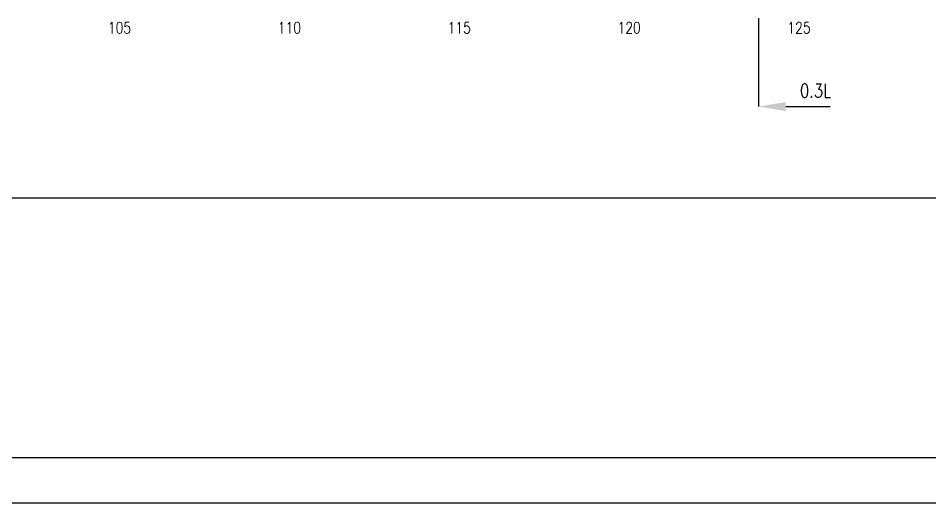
# Model space of a CAD drawing. Extents: x 415680 to 564480, y 322172 to 354547.
# Drawn here: x 490604 to 510728, y 322272 to 332965 of the extents above; entities that cross this region are included whole.
import ezdxf
from ezdxf.enums import TextEntityAlignment as Align

# ---------------------------------------------------------------- set-up
doc = ezdxf.new("R2010")
doc.units = 0
doc.header["$LTSCALE"] = 40
doc.header["$MEASUREMENT"] = 0
doc.layers.get('0').update_dxf_attribs({"linetype": 'CONTINUOUS'})
doc.layers.add('BT_ENG', color=7, linetype='CONTINUOUS')
doc.layers.add('FRAME', color=7, linetype='CONTINUOUS')
doc.styles.add('ROMANS', font='romans.shx', dxfattribs={"width": 0.75, "height": 250, "bigfont": 'hzdx.shx'})

msp = doc.modelspace()

# ---------------------------------------------------------------- linework, layer by layer
for p, q in [((506949.7, 332965), (506949.7, 331016)), ((515340, 328991.1), (440340, 328991.1))]:
    msp.add_line(p, q)
at = {"color": 0, "linetype": 'ByBlock'}
msp.add_line((507549.7, 331016), (508528.1, 331016), dxfattribs=at)
at = {"color": 2}
msp.add_line((418280, 323271.6), (563380, 323271.6), dxfattribs=at)
at = {"color": 0, "linetype": 'ByBlock'}
msp.add_solid([(507549.7, 331116), (507549.7, 330916), (506949.7, 331016)], dxfattribs=at)
at = {"layer": 'BT_ENG'}
msp.add_line((415780, 322271.6), (564380, 322271.6), dxfattribs=at)

# ---------------------------------------------------------------- texts
at = {"style": 'ROMANS', "width": 0.8}
msp.add_text('0.3L', height=300, dxfattribs=at).set_placement((508205, 331366.5), align=Align.MIDDLE)
at = {"layer": 'FRAME', "style": 'ROMANS', "width": 0.8}
for s, p in [('105', (492840, 332755.3)), ('110', (496590, 332755.3)), ('115', (500340, 332755.3)), ('120', (504090, 332755.3)), ('125', (507840, 332755.3))]:
    msp.add_text(s, height=250, dxfattribs=at).set_placement(p, align=Align.MIDDLE)

doc.saveas('drawing.dxf')
